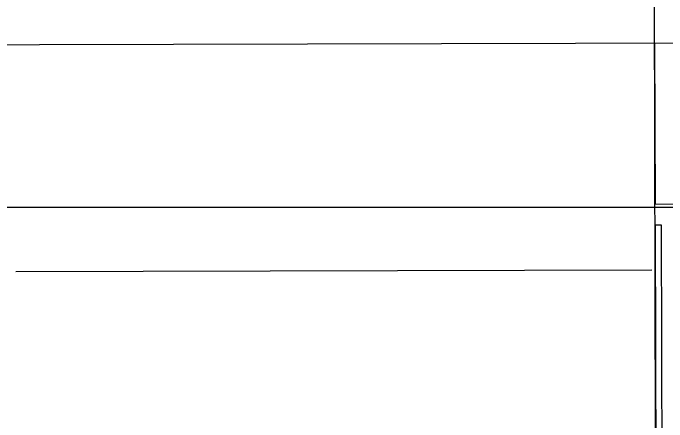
# Model space of a CAD drawing. Extents: x 100 to 738, y -85 to 470.
# Drawn here: x 640.7 to 641.311, y 461.967 to 462.348 of the extents above; entities that cross this region are included whole.
import ezdxf

# ---------------------------------------------------------------- set-up
doc = ezdxf.new("R2010")
doc.units = 0
doc.layers.get('0').update_dxf_attribs({"linetype": 'CONTINUOUS'})
for name, color, linetype in [('A102', 2, 'CONTINUOUS'), ('ARQ-PIS', 1, 'CONTINUOUS'), ('TAA', 2, 'CONTINUOUS')]:
    doc.layers.add(name, color=color, linetype=linetype)

# ---------------------------------------------------------------- blocks, each defined once
blk = doc.blocks.new('G$C31A0D7E1')
for p, q in [((0.77236, 0.26073), (0.77236, 0.72141)), ((0.39122, 0.35746), (0.77044, 0.35746))]:
    blk.add_line(p, q)
blk = doc.blocks.new('AUTO-ATENDE')
at = {"layer": 'TAA', "ltscale": 0.01, "elevation": 0}
for points in [[(98.89942, 74.19881), (98.09901, 74.22089), (98.09885, 74.21489), (98.89925, 74.19282)], [(99.06893, 74.19414), (98.91899, 74.19827), (98.90245, 73.5985), (99.05239, 73.59437)]]:
    blk.add_lwpolyline(points, close=True, dxfattribs=at)
at = {"layer": 'TAA', "xscale": 1.56637233478988, "yscale": 1.56637233478988, "zscale": 1.56637233478988, "rotation": 268.420277777788}
blk.add_blockref('G$C31A0D7E1', (98.33149, 75.42474, 0), dxfattribs=at)
blk = doc.blocks.new('BASE ARQ')
at = {"layer": 'A102', "linetype": 'Continuous', "ltscale": 0.02, "rotation": 91.73371018686326}
blk.add_blockref('AUTO-ATENDE', (828.18837, 387.45548, 0), dxfattribs=at)

msp = doc.modelspace()

# ---------------------------------------------------------------- linework, layer by layer
at = {"layer": 'ARQ-PIS'}
msp.add_lwpolyline([(640.09926, 464.41673), (645.72816, 464.41673), (645.72816, 462.33108), (640.09927, 462.31734)], close=True, dxfattribs=at)
at = {"layer": 'ARQ-PIS', "elevation": 0}
msp.add_lwpolyline([(640.09967, 462.16734), (645.72816, 462.16734), (645.72816, 455.6869), (640.09967, 455.6869)], close=True, dxfattribs=at)

# ---------------------------------------------------------------- block references
msp.add_blockref('BASE ARQ', (-109.73168, -21.91423))

doc.saveas('drawing.dxf')
